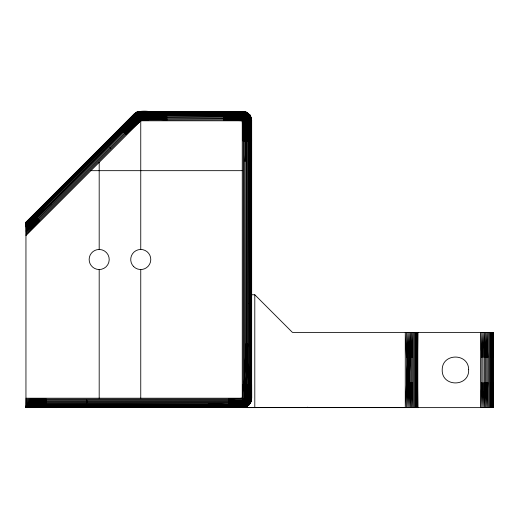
<?xml version="1.0" encoding="UTF-8"?>
<svg xmlns="http://www.w3.org/2000/svg" width="519" height="519" viewBox="0 0 519 519"><rect width="100%" height="100%" fill="white"/><g stroke="black" fill="none" stroke-linecap="round" stroke-linejoin="round"><path stroke-width="0.78" d="M46.217 404.509L25.95 403.75L247.485 403.445L247.784 120.784L245.325 117.067L242.256 115.25L223.449 114.491M25.95 404.509L248.575 404.535L248.569 120.304L246.564 117.145L242.736 114.472L140.753 114.491C140.604 109.924 136.121 111.896 134.103 114.128L25.95 222.346M251.202 401.122L251.663 398.216L251.624 384.579L251.618 399.143L250.949 401.816L249.23 404.535L250.949 401.816L251.663 398.216L251.663 120.784C252.026 116.567 246.739 109.366 242.704 113.025L242.289 113.557C245.526 114.615 248.731 117.3 249.25 120.784L249.23 404.535L246.084 406.812L242.574 407.616L247.025 407.603L242.924 407.603M412.644 407.623L412.644 332.387M415.421 407.623L415.421 332.387M415.44 357.468L416.134 332.387L416.134 407.623L415.44 382.542M416.16 357.468L416.731 332.387L416.731 407.623L416.16 382.542M416.757 357.468L417.198 332.387L417.198 407.623L416.757 382.542M417.231 357.468L417.542 332.387L417.542 407.623L417.231 382.542M487.879 407.623L487.879 332.387M490.656 407.623L490.656 332.387M490.676 357.468L491.37 332.387L491.37 407.623L490.676 382.542M491.999 357.468L492.434 332.387L492.434 407.623L491.967 332.387L491.396 357.468M491.396 382.542L491.967 407.623L492.778 332.387L492.778 407.623L492.466 382.542M492.803 357.468L492.979 332.387L492.979 407.623L492.803 382.542M249.866 403.75L248.225 405.488L245.857 406.909L46.217 406.831L25.95 407.162L56.863 407.415L25.95 407.571L56.863 407.623L56.863 407.162L25.95 407.415L157.153 407.584L141.505 407.623L141.505 407.149M46.217 403.724L25.95 402.919L246.694 402.653L246.817 120.421L244.728 117.696L242.256 116.081L223.449 115.276L139.858 115.049L136.302 116.334L25.95 226.654M412.618 382.542L411.541 407.623L411.541 332.387L412.618 357.468M486.731 382.542L485.609 407.623L485.609 332.387L486.731 357.468L486.783 407.623L487.854 382.542M486.731 357.468L486.783 332.387L487.854 357.468M492.998 357.468L493.05 332.387L292.418 332.387L254.797 294.766L251.663 294.766M244.125 141.071L244.462 120.155C253.785 112.493 249.983 112.753 243.268 120.246L243.184 399.143L25.95 399.202L46.217 400.084L244.092 400.052L244.125 141.071L243.242 120.784L242.282 119.338L242.256 116.957L244.481 113.745L246.46 112.383L248.569 113.862L242.256 120.784L243.132 141.071M246.389 119.681L245.857 401.816L46.217 401.991L25.95 401.122L244.987 400.947L245.163 120.784L250.093 116.275L249.178 114.472M485.537 382.542L484.383 407.623L484.383 332.387L485.537 357.468M411.496 382.542L410.373 407.623L410.302 357.468L409.147 332.387L409.05 357.468L406.585 407.623L406.585 332.387L407.759 357.468L407.882 407.623L410.302 357.468L410.373 332.387L411.496 357.468M483.001 382.542L481.82 407.623L481.82 332.387L483.001 357.468L483.118 407.623L484.292 382.542M483.001 357.468L483.118 332.387L484.292 357.468M417.561 357.468L417.814 332.387L417.814 407.623L188.105 407.584M159.495 111.416L140.753 111.377C132.306 110.67 137.892 117.794 140.753 120.784L246.084 120.784C247.712 119.636 252.163 117.742 249.879 115.276L250.424 116.113M140.753 249.47L140.753 111.838L139.358 111.501M249.736 115.134L251.514 119.279L251.261 400.947L251.456 120.784C250.813 116.133 246.908 112.227 242.256 111.585L221.568 111.566L242.931 111.403L244.916 111.76M251.228 384.579L250.949 401.816L250.872 141.071L251.456 119.655C250.593 115.322 246.687 111.76 242.256 111.429L140.435 111.488L136.782 112.428L134.142 114.167L25.95 222.301L25.95 407.623L243.184 407.577L245.857 406.909L228.639 407.188L188.105 406.383M247.764 364.286L248.549 384.579L248.225 404.184L228.639 404.509L208.372 403.724L208.372 404.509M25.95 405.209L248.906 404.872L249.256 384.579L248.549 364.286M250.872 384.579L250.554 402.653L250.405 120.784C250.177 116.503 246.09 113.421 242.256 112.188L148.213 112.169C143.542 112.169 138.314 111.157 134.434 114.459L25.95 222.859M250.424 384.579L250.08 403.445L249.866 120.784L251.28 118.124M250.424 141.071L250.852 120.784C250.677 116.25 246.441 112.798 242.256 111.838L221.568 111.812L243.761 111.527L246.084 112.188L248.569 113.862M250.424 283.115L250.872 262.828M249.879 141.071L250.405 120.784C249.003 117.041 246 114.037 242.256 112.636L139.987 112.461L137.133 113.343L134.68 114.705L25.95 223.3M250.424 364.286L249.529 404.184L249.256 384.579M25.95 222.541L134.252 114.277L136.854 112.642L139.65 111.786L148.213 111.416C144.016 110.605 127.181 111.423 138.554 118.364L139.896 117.735L242.256 117.878L247.005 112.837C249.626 114.556 251.741 117.553 251.611 120.784L251.624 161.364M247.764 343.993L246.032 384.579L246.694 402.653L228.639 401.991M245.091 161.364L246.032 141.071L245.163 120.784M410.302 382.542L409.147 407.623L409.05 357.468L407.882 332.387L407.759 357.468L405.274 407.623L405.274 332.387L406.442 357.468M481.677 382.542L480.51 407.623L480.51 332.387L481.677 357.468M228.639 404.509L248.906 404.872L242.256 398.216L242.256 119.798L244.631 116.477L247.907 113.304M228.639 399.092L242.256 398.216L243.132 384.579M136.75 112.305L139.209 118.021L138.703 118.728L38.296 219.232L25.95 230.494L138.119 117.573L140.753 116.081L148.213 115.276M251.514 119.279L251.624 141.071L251.313 118.442M137.71 116.814L37.005 217.935L25.95 228.198L136.847 116.872L140.104 115.821L242.256 116.081L242.289 113.557L242.704 113.025M25.95 225.733L135.816 115.841L135.148 113.395L135.939 112.733M25.95 224.902L136.452 114.277L140.753 112.636L148.213 113.155L242.256 113.174L223.449 113.791M243.359 116.652L148.213 117.009L140.753 117.878L25.95 232.992M251.456 120.784L251.456 119.655M120.064 128.79L134.415 113.979M250.872 141.071L250.852 120.784L251.3 120.045M245.163 111.838L246.46 112.383L245.111 112.098L243.171 113.869L140.753 113.791L135.816 115.841M243.171 113.869L242.256 115.25L223.449 115.276M135.414 114.355L121.011 129.744M136.847 116.872L137.334 116.094M247.764 141.071L246.96 120.784L247.531 119.934M136.997 115.426L136.302 116.334L135.887 115.354L135.375 115.4M135.264 113.959L120.629 129.361L25.95 224.176M119.889 128.615L134.473 113.797M135.174 113.635L120.311 129.043L105.714 143.14M242.886 118.579L148.213 118.916L140.059 120.084L39.684 220.614L25.95 235.587L140.753 120.784L148.213 119.908L242.795 119.772L243.703 120.758L244.462 120.155L242.282 118.157M51.355 203.584L25.95 227.147L49.707 201.936M49.26 201.495L34.526 215.463L25.95 224.526L34.909 215.846L25.95 225.304L35.357 216.287L25.95 226.18L35.856 216.786M244.125 407.506L245.163 407.162M44.517 204.473L47.229 201.664M37.005 217.935L25.95 229.314L37.634 218.57M34.507 214.334L39.957 208.748M41.591 207.068L62.384 185.912M94.633 154.137L105.539 142.965M48.559 200.795L25.95 223.06L48.877 201.113M25.95 223.559L34.209 215.145M48.312 200.542L25.95 222.683L33.962 214.892M38.296 219.232L25.95 231.727L38.983 219.913M119.785 128.511L135.18 113.226M120.629 129.361L135.621 114.822M25.95 234.283L39.684 220.614M48.137 200.366L25.95 222.43L33.787 214.717M25.95 223.858L34.526 215.463M122.51 131.236L137.431 117.456L138.119 117.573M123.107 131.832L138.048 118.079M123.736 132.462L138.703 118.728L139.605 118.877L140.059 120.084L125.085 133.811M124.398 133.13L139.371 119.396L140.558 119.532L140.753 118.825L148.213 117.949L167.021 118.916M125.786 134.512L140.753 120.784M137.593 111.955L139.896 117.735L140.604 117.515L140.104 115.821L140.753 115.25M135.887 115.354L140.753 113.174L148.213 113.155M247.784 120.784L250.943 117.93L250.229 115.841M250.015 120.337L249.483 120.752L246.96 120.784M242.256 116.081L243.106 115.51M243.385 111.585L242.256 112.188L223.449 112.617M246.084 406.812L246.96 406.364M138.469 111.682L139.494 111.591M242.256 111.585L244.598 111.728L247.784 113.174M139.987 112.461L148.213 112.617M306.489 407.623L307.748 407.201M139.812 112.078L223.449 111.812M138.696 111.981L139.858 115.049L140.753 114.861M140.435 111.488L242.931 111.403M121.277 407.493L157.153 407.188L144.639 407.156M242.996 111.741L223.449 112.169M140.351 116.645L140.753 116.957L148.213 116.113L167.021 117.009M223.449 113.155L243.106 112.578M228.639 407.584L243.184 407.577M46.217 405.209L25.95 405.826L247.485 406.04L25.95 406.364L46.217 405.845M242.256 407.623L493.05 407.623L493.05 332.387M46.217 406.383L25.95 406.812L46.217 406.831M228.639 405.845L248.225 405.488L228.639 405.216L248.575 405.19M228.639 406.831L246.694 406.513L208.372 405.845M232.168 407.156L46.217 407.188L86.757 407.584M230.559 407.434L244.987 407.22L228.639 407.188M244.987 407.22L208.372 407.188M46.217 400.084L25.95 400.175L46.217 401.051M254.732 407.623L256.269 407.616M221.568 111.416L244.598 111.728M139.65 111.786L159.495 111.812L140.253 111.403M46.217 401.991L25.95 402.043L46.217 402.887M25.95 407.623L244.092 407.441M223.449 111.566L140.753 111.429L159.495 111.566M250.405 120.784L251.663 120.784L251.631 120.11M90.864 170.673L242.256 170.673M249.879 222.242L250.424 222.242M248.549 303.407L249.25 303.407M249.879 323.7L250.424 323.7M246.927 343.993L246.032 343.993L244.125 384.579L244.987 400.947L228.639 400.084M242.256 398.216L25.95 398.216L46.217 399.092M74.866 407.162L109.392 407.156M141.505 407.415L157.153 407.434L140.857 407.525M99.985 407.415L101.049 407.571M299.346 407.623L244.215 407.415L417.814 407.623L417.561 382.542M250.223 407.623L243.242 407.597L247.531 407.623M249.516 407.623L243.242 407.571L248.413 407.623M140.753 116.957L148.213 117.009M251.955 407.623L243.242 407.571L254.797 407.623L254.797 294.766M167.021 111.416L185.828 111.566M148.213 119.908L140.753 119.798L139.896 117.735M228.639 403.724L248.225 404.184L247.764 384.579M242.256 112.188L243.502 112.221M228.639 402.887L247.485 403.445L246.927 384.579M140.753 111.585L148.213 111.812M140.753 111.838L148.213 112.169M223.449 116.113L242.256 116.957L244.676 118.935L246.084 120.784L246.927 141.071M228.639 401.051L245.857 401.816L245.091 384.579M223.449 117.009L242.256 117.878M223.449 117.949L242.256 118.825M223.449 118.916L242.256 119.798M223.449 119.908L242.256 120.784M167.021 119.908L140.221 118.617M249.866 120.784L249.172 119.863M243.132 111.416L246.032 112.169M243.761 111.527L242.256 111.377L242.256 112.636M140.169 112.941L140.753 113.174M248.569 120.304L249.25 120.784M140.364 113.505L140.753 113.791M110.047 147.48L110.735 148.162M242.256 113.791L242.736 114.472M244.462 120.155L244.884 120.758M250.658 116.58L251.475 118.916M139.209 118.021L139.605 118.877M250.463 119.934L250.852 120.784M139.858 115.049L140.104 115.821M250.813 119.539L251.202 120.784L251.228 141.071M244.215 120.784L245.091 141.071M248.549 384.579L248.906 404.872M251.456 159.807L251.475 161.364M492.998 382.542L493.05 407.623M251.475 384.579L251.481 400.052M489.832 332.387L489.832 407.623M488.904 332.387L488.904 407.623M414.59 332.387L414.59 407.623M413.662 332.387L413.662 407.623M140.753 269.53L140.753 398.216M107.024 405.209L107.024 405.845M99.187 162.35L99.187 249.509M99.187 269.491L99.187 398.216M86.757 400.084L86.757 402.887M99.187 407.623A41.955 7.052 9.8 0 1 96.878 407.22M468.657 369.664C469.403 387.336 441.461 387.336 442.207 369.664C442.266 352.862 468.599 352.862 468.657 369.664M99.538 249.477L96.936 249.723A10.03 10.03 0 0 0 98.831 269.523L101.439 269.277A10.03 10.03 0 0 0 109.211 259.857L108.964 257.249A10.03 10.03 0 0 0 99.538 249.477M133.662 266.591A10.03 10.03 0 0 0 150.445 262.095A10.03 10.03 0 0 0 138.158 249.808A10.03 10.03 0 0 0 133.662 266.591"/></g></svg>
